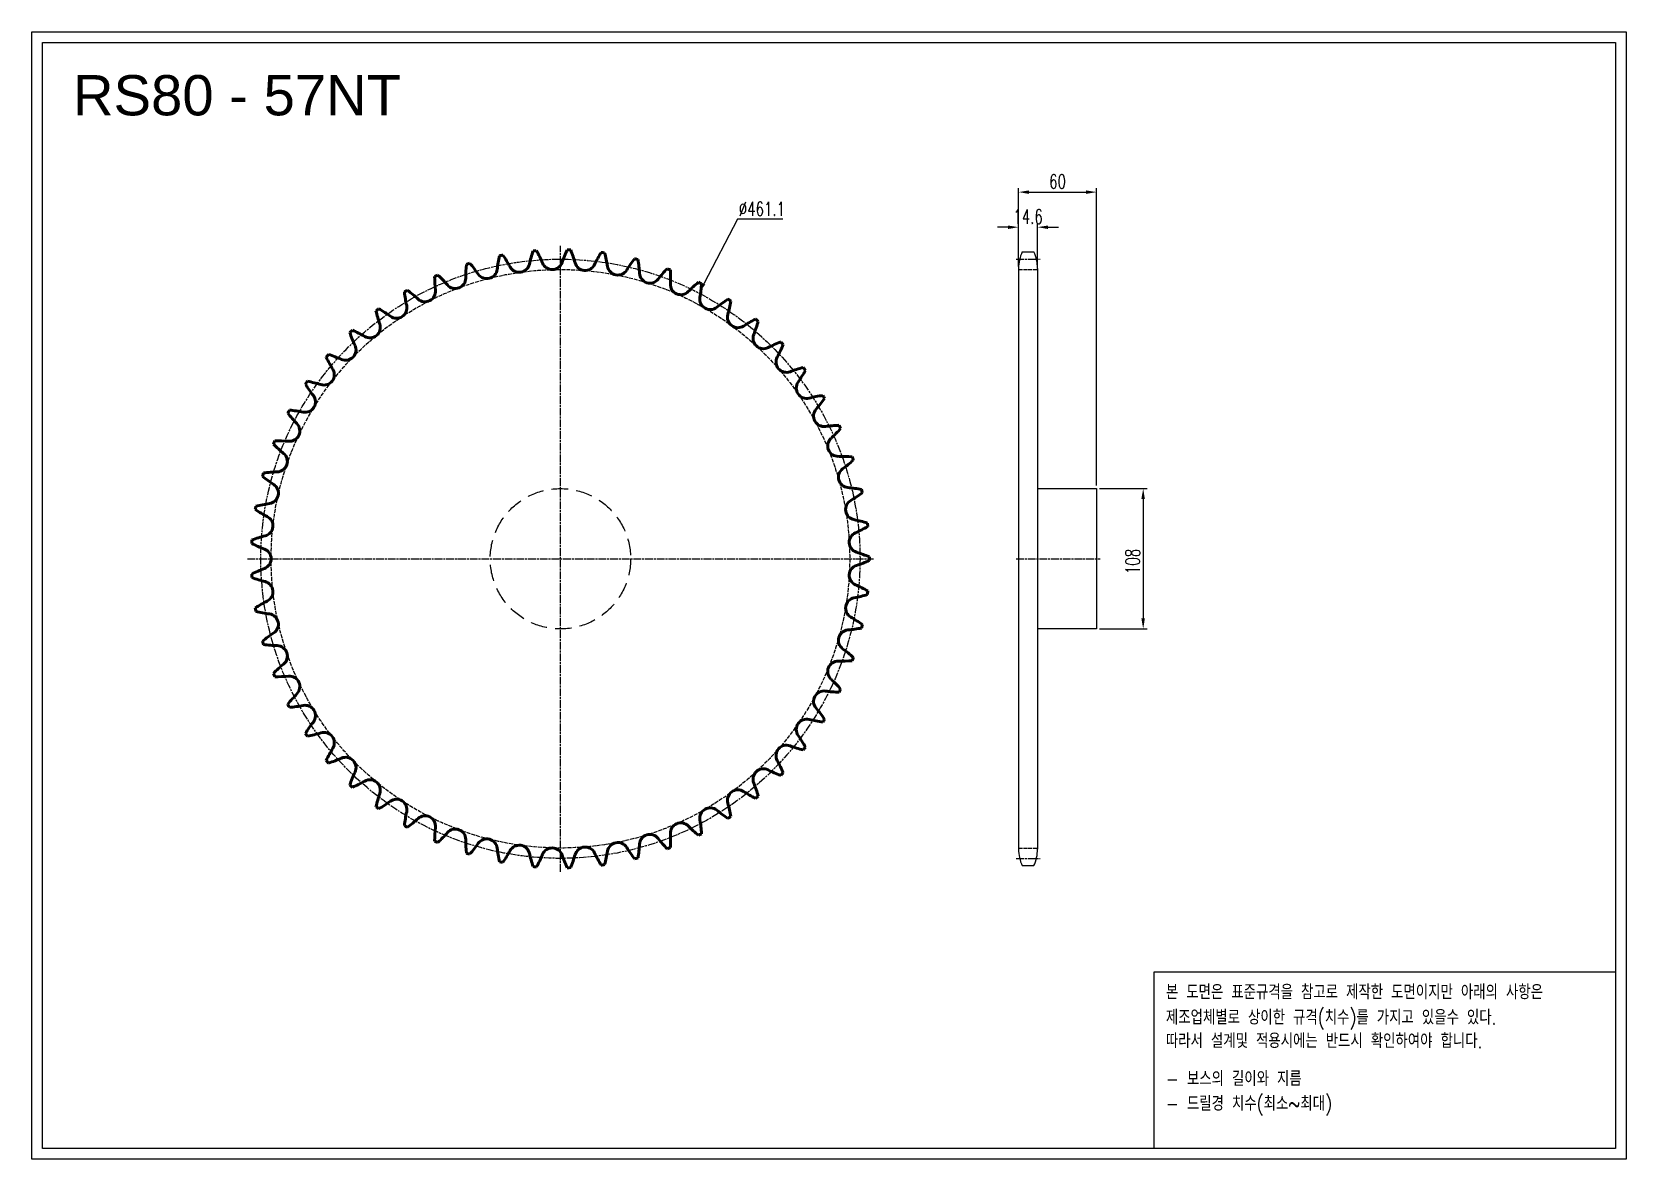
# Model space of a CAD drawing. Header units: millimetres. Extents: x -57410 to -56183, y 19120 to 19988.
import ezdxf

# ---------------------------------------------------------------- set-up
doc = ezdxf.new("R2010")
doc.units = ezdxf.units.MM
for name, pattern in [('AM_ISO02W050', [7.5, 6, -1.5]), ('AM_ISO02W050x2', [3.75, 3, -0.75]), ('AM_ISO08W050', [18, 12, -1.5, 3, -1.5]), ('AM_ISO08W050x2', [9, 6, -0.75, 1.5, -0.75]), ('HIDDEN', [9.525, 6.35, -3.175])]:
    doc.linetypes.add(name, pattern=pattern)
for name, color, linetype, lineweight in [('AM_0N', 7, 'Continuous', 50), ('AM_3N', 6, 'AM_ISO02W050', 25), ('AM_7', 4, 'AM_ISO08W050', 25), ('AM_7N', 4, 'AM_ISO08W050', 25)]:
    doc.layers.add(name, color=color, linetype=linetype, lineweight=lineweight)
doc.layers.add('HL', color=2, linetype='HIDDEN')
doc.layers.add('S-DIM', color=7, linetype='Continuous')
doc.styles.add('HAN', font='ROMANS.shx', dxfattribs={"width": 0.7, "bigfont": 'whgtxt.shx'})
doc.styles.add('HSG', font='SIMPLEX.shx', dxfattribs={"width": 0.7, "bigfont": 'HSG.shx'})
doc.styles.get("Standard").update_dxf_attribs({"font": 'arial.ttf'})
doc.dimstyles.new('APP23', dxfattribs={"dimscale": 4.5, "dimtxt": 2.4, "dimasz": 1.8, "dimexe": 0.7, "dimexo": 0.5, "dimgap": 0.6, "dimtad": 1, "dimtoh": 1, "dimdec": 1, "dimrnd": 0.01, "dimzin": 9, "dimdsep": 46, "dimtxsty": 'HSG', "dimcen": 0, "dimclrd": 1, "dimclre": 1, "dimclrt": 256, "dimazin": 2, "dimtp": 1, "dimtm": 1, "dimtfac": 0.5, "dimtdec": 1, "dimtix": 1, "dimtofl": 0, "dimtmove": 0, "dimatfit": 3, "dimfxl": 0, "dimtvp": 1, "dimtolj": 2, "dimlwd": -1, "dimlwe": -1, "dimarcsym": 0})

# ---------------------------------------------------------------- blocks, each defined once
blk = doc.blocks.new('*D1')
at = {"layer": 'Defpoints', "color": 0, "transparency": 16777216}
for p in [(-56590.5, 19636.4), (-56590.5, 19528.4), (-56554.6, 19528.4)]:
    blk.add_point(p, dxfattribs=at)
at = {"layer": 'S-DIM', "color": 1, "transparency": 16777216}
for p, q in [((-56588.2, 19636.4), (-56551.5, 19636.4)), ((-56554.6, 19628.3), (-56554.6, 19536.5)), ((-56588.2, 19528.4), (-56551.5, 19528.4))]:
    blk.add_line(p, q, dxfattribs=at)
for points in [[(-56556, 19628.3), (-56553.3, 19628.3), (-56554.6, 19636.4)], [(-56556, 19536.5), (-56553.3, 19536.5), (-56554.6, 19528.4)]]:
    blk.add_solid(points, dxfattribs=at)
at = {"layer": 'S-DIM', "transparency": 16777216, "insert": (-56562.7, 19580.3), "char_height": 10.8, "attachment_point": 5, "rotation": 90, "style": 'HSG'}
blk.add_mtext('\\A2;108', dxfattribs=at)
blk = doc.blocks.new('*D2')
at = {"layer": 'Defpoints', "color": 0, "transparency": 16777216}
for p in [(-56635.9, 19837.5), (-56650.5, 19805), (-56635.9, 19805)]:
    blk.add_point(p, dxfattribs=at)
at = {"layer": 'S-DIM', "color": 1, "transparency": 16777216}
for p, q in [((-56658.6, 19837.5), (-56666.7, 19837.5)), ((-56650.5, 19807.2), (-56650.5, 19840.6)), ((-56635.9, 19807.2), (-56635.9, 19840.6)), ((-56627.8, 19837.5), (-56619.7, 19837.5))]:
    blk.add_line(p, q, dxfattribs=at)
for points in [[(-56658.6, 19838.8), (-56658.6, 19836.1), (-56650.5, 19837.5)], [(-56627.8, 19838.8), (-56627.8, 19836.1), (-56635.9, 19837.5)]]:
    blk.add_solid(points, dxfattribs=at)
at = {"layer": 'S-DIM', "transparency": 16777216, "insert": (-56643.2, 19845.6), "char_height": 10.8, "attachment_point": 5, "style": 'HSG'}
blk.add_mtext('\\A2;14.6', dxfattribs=at)
blk = doc.blocks.new('*D3')
at = {"layer": 'Defpoints', "color": 0, "transparency": 16777216}
for p in [(-56590.5, 19864.5), (-56650.5, 19805), (-56590.5, 19636.4)]:
    blk.add_point(p, dxfattribs=at)
at = {"layer": 'S-DIM', "color": 1, "transparency": 16777216}
for p, q in [((-56650.5, 19807.2), (-56650.5, 19867.6)), ((-56642.4, 19864.5), (-56598.6, 19864.5)), ((-56590.5, 19638.6), (-56590.5, 19867.6))]:
    blk.add_line(p, q, dxfattribs=at)
for points in [[(-56642.4, 19865.8), (-56642.4, 19863.1), (-56650.5, 19864.5)], [(-56598.6, 19865.8), (-56598.6, 19863.1), (-56590.5, 19864.5)]]:
    blk.add_solid(points, dxfattribs=at)
at = {"layer": 'S-DIM', "transparency": 16777216, "insert": (-56620.5, 19872.6), "char_height": 10.8, "attachment_point": 5, "style": 'HSG'}
blk.add_mtext('\\A2;60', dxfattribs=at)
blk = doc.blocks.new('*D4')
at = {"layer": 'Defpoints', "color": 0, "transparency": 16777216}
for p in [(-56896.5, 19786.8), (-57109.6, 19377.9)]:
    blk.add_point(p, dxfattribs=at)
at = {"layer": 'S-DIM', "color": 1, "transparency": 16777216}
for p, q in [((-56866.9, 19843.6), (-56892.8, 19794)), ((-56831.8, 19843.6), (-56866.9, 19843.6))]:
    blk.add_line(p, q, dxfattribs=at)
blk.add_solid([(-56894, 19794.6), (-56891.6, 19793.4), (-56896.5, 19786.8)], dxfattribs=at)
at = {"layer": 'S-DIM', "transparency": 16777216, "insert": (-56848, 19851.7), "char_height": 10.8, "attachment_point": 5, "style": 'HSG'}
blk.add_mtext('\\A2;∅461.1', dxfattribs=at)
blk = doc.blocks.new('notice1')
at = {"color": 4}
blk.add_lwpolyline([(-22142.12, 1735.9), (-22053.8, 1735.9), (-22053.8, 1702.07), (-22142.12, 1702.07)], close=True, dxfattribs=at)
at = {"color": 4, "style": 'HAN', "width": 0.8}
for s, p in [('본 도면은 표준규격을 참고로 제작한 도면이지만 아래의 사항은', (-22139.9, 1730.62)), ('제조업체별로 상이한 규격(치수)를 가지고 있을수 있다.', (-22139.9, 1725.78)), ('따라서 설계및 적용시에는 반드시 확인하여야 합니다.', (-22139.9, 1721.28)), ('- 보스의 길이와 지름', (-22139.9, 1714.03)), ('- 드릴경 치수(최소~최대)', (-22139.9, 1709.27))]:
    blk.add_text(s, height=2.7949, dxfattribs=at).set_placement(p)

msp = doc.modelspace()

# ---------------------------------------------------------------- linework, layer by layer
for p, q in [((-56647.69, 19818.5), (-56638.69, 19818.5)), ((-56650.49, 19805.8), (-56650.49, 19358.9)), ((-56635.89, 19805.8), (-56635.89, 19358.9)), ((-56635.89, 19636.35), (-56590.49, 19636.35)), ((-56590.49, 19636.35), (-56590.49, 19528.35)), ((-56590.49, 19528.35), (-56635.89, 19528.35)), ((-56647.69, 19346.2), (-56638.69, 19346.2))]:
    msp.add_line(p, q)
for points in [[(-57409.75, 19987.78), (-56183, 19987.78), (-56183, 19120.38), (-57409.75, 19120.38)], [(-57401.49, 19979.52), (-56191.26, 19979.52), (-56191.26, 19128.64), (-57401.49, 19128.64)]]:
    msp.add_lwpolyline(points, close=True)
for centre, start, end in [((-56620.29, 19805.8), 155.13196, 180), ((-56666.09, 19805.8), 0, 24.86804), ((-56620.29, 19358.9), 180, 204.86804), ((-56666.09, 19358.9), 335.13196, 0)]:
    msp.add_arc(centre, 30.2, start, end)
at = {"layer": 'AM_0N'}
for centre, radius, start, end in [((-56940.01, 19792.12), 112.43, 168.00257, 173.42105), ((-57003.05, 19582.35), 237.81, 100.72324, 101.38202), ((-57140.39, 19752.97), 112.43, 28.68421, 34.10269), ((-56917.31, 19783.91), 112.43, 161.68679, 167.10526), ((-57003.05, 19582.35), 237.81, 94.40745, 95.06623), ((-57120.79, 19767.05), 112.43, 22.36842, 27.7869), ((-56895.66, 19773.25), 112.43, 155.371, 160.78947), ((-57003.05, 19582.35), 237.81, 88.09166, 88.75044), ((-57099.76, 19778.88), 112.43, 16.05263, 21.47111), ((-56875.31, 19760.28), 112.43, 149.05521, 154.47368), ((-57003.05, 19582.35), 237.81, 81.77587, 82.43465), ((-57077.55, 19788.33), 112.43, 9.73684, 15.15532), ((-56856.51, 19745.15), 112.43, 142.73942, 148.15789), ((-57003.05, 19582.35), 237.81, 75.46008, 76.11886), ((-57054.44, 19795.27), 112.43, 3.42105, 8.83953), ((-57003.05, 19582.35), 237.81, 113.35482, 114.0136), ((-57174.38, 19718.81), 112.43, 41.31579, 46.73427), ((-56963.46, 19797.78), 112.43, 174.31836, 179.73684), ((-57003.05, 19582.35), 237.81, 107.03903, 107.69781), ((-57158.33, 19736.83), 112.43, 35, 40.41848), ((-57059.66, 19805.92), 8.02, 215, 353.42105), ((-57034.72, 19810.79), 8.02, 208.68421, 347.10526), ((-57009.4, 19812.89), 8.02, 202.36842, 340.78947), ((-56984, 19812.19), 8.02, 196.05263, 334.47368), ((-56958.84, 19808.7), 8.02, 189.73684, 328.15789), ((-56934.2, 19802.46), 8.02, 183.42105, 321.84211), ((-56839.49, 19728.04), 112.43, 136.42363, 141.84211), ((-57003.05, 19582.35), 237.81, 69.1443, 69.80307), ((-57030.7, 19799.63), 112.43, 357.10526, 2.52374), ((-57003.05, 19582.35), 237.81, 119.67061, 120.32939), ((-57011.53, 19801.22), 112.43, 186.94994, 192.36842), ((-57188.35, 19699.13), 112.43, 47.63158, 53.05006), ((-57107.18, 19788.13), 8.02, 227.63158, 6.05263), ((-56987.4, 19800.83), 112.43, 180.63415, 186.05263), ((-57083.91, 19798.33), 8.02, 221.31579, 359.73684), ((-56910.41, 19793.55), 8.02, 177.10526, 315.52632), ((-56824.46, 19709.16), 112.43, 130.10784, 135.52632), ((-57003.05, 19582.35), 237.81, 62.82851, 63.48728), ((-57006.63, 19801.36), 112.43, 350.78947, 356.20795), ((-57129.19, 19775.42), 8.02, 233.94737, 12.36842), ((-56887.74, 19782.08), 8.02, 170.78947, 309.21053), ((-56811.59, 19688.75), 112.43, 123.79205, 129.21053), ((-56982.52, 19800.42), 112.43, 344.47368, 349.89216), ((-57003.05, 19582.35), 237.81, 56.51272, 57.17149), ((-57003.05, 19582.35), 237.81, 125.9864, 126.64518), ((-57035.56, 19798.96), 112.43, 193.26573, 198.68421), ((-57200.07, 19678.04), 112.43, 53.94737, 59.36585), ((-56866.47, 19768.18), 8.02, 164.47368, 302.89474), ((-56801.05, 19667.04), 112.43, 117.47626, 122.89474), ((-56958.66, 19796.84), 112.43, 338.15789, 343.57637), ((-57003.05, 19582.35), 237.81, 50.19693, 50.8557), ((-57003.05, 19582.35), 237.81, 132.30219, 132.96097), ((-57059.19, 19794.07), 112.43, 199.58152, 205), ((-57209.4, 19655.79), 112.43, 60.26316, 65.68164), ((-57149.66, 19760.37), 8.02, 240.26316, 18.68421), ((-56846.85, 19752.03), 8.02, 158.15789, 296.57895), ((-57003.05, 19582.35), 237.81, 138.61798, 139.27676), ((-57216.23, 19632.64), 112.43, 66.57895, 71.99743), ((-57168.35, 19743.16), 8.02, 246.57895, 25), ((-56792.96, 19644.31), 112.43, 111.16047, 116.57895), ((-56935.33, 19790.65), 112.43, 331.84211, 337.26058), ((-57003.05, 19582.35), 237.81, 43.88114, 44.53992), ((-57185.04, 19724), 8.02, 252.89474, 31.31579), ((-57082.14, 19786.61), 112.43, 205.89731, 211.31579), ((-56829.14, 19733.81), 8.02, 151.84211, 290.26316), ((-56787.42, 19620.82), 112.43, 104.84468, 110.26316), ((-56912.83, 19781.94), 112.43, 325.52632, 330.94479), ((-57003.05, 19582.35), 237.81, 37.56535, 38.22413), ((-57003.05, 19582.35), 237.81, 144.93377, 145.59255), ((-57104.13, 19776.67), 112.43, 212.2131, 217.63158), ((-57220.47, 19608.88), 112.43, 72.89474, 78.31321), ((-56813.53, 19713.76), 8.02, 145.52632, 283.94737), ((-57199.52, 19703.12), 8.02, 259.21053, 37.63158), ((-56784.5, 19596.86), 112.43, 98.52889, 103.94737), ((-56891.42, 19770.8), 112.43, 319.21053, 324.629), ((-57003.05, 19582.35), 237.81, 31.24956, 31.90834), ((-57003.05, 19582.35), 237.81, 151.24956, 151.90834), ((-57124.89, 19764.37), 112.43, 218.52889, 223.94737), ((-57222.07, 19584.8), 112.43, 79.21053, 84.629), ((-56800.22, 19692.12), 8.02, 139.21053, 277.63158), ((-57211.61, 19680.78), 8.02, 265.52632, 43.94737), ((-56784.23, 19572.73), 112.43, 92.2131, 97.63158), ((-56871.36, 19757.38), 112.43, 312.89474, 318.31321), ((-57003.05, 19582.35), 237.81, 24.93377, 25.59255), ((-57003.05, 19582.35), 237.81, 157.56535, 158.22413), ((-57144.17, 19749.86), 112.43, 224.84468, 230.26316), ((-57221.01, 19560.69), 112.43, 85.52632, 90.94479), ((-56789.38, 19669.14), 8.02, 132.89474, 271.31579), ((-57221.17, 19657.24), 8.02, 271.84211, 50.26316), ((-56786.61, 19548.72), 112.43, 85.89731, 91.31579), ((-56852.91, 19741.83), 112.43, 306.57895, 311.99743), ((-57003.05, 19582.35), 237.81, 18.61798, 19.27676), ((-57003.05, 19582.35), 237.81, 163.88114, 164.53992), ((-57161.74, 19733.32), 112.43, 231.16047, 236.57895), ((-57217.3, 19536.85), 112.43, 91.84211, 97.26058), ((-56781.13, 19645.11), 8.02, 126.57895, 265), ((-57228.09, 19632.79), 8.02, 278.15789, 56.57895), ((-56791.63, 19525.11), 112.43, 79.58152, 85), ((-56836.28, 19724.35), 112.43, 300.26316, 305.68164), ((-57003.05, 19582.35), 237.81, 12.30219, 12.96097), ((-57003.05, 19582.35), 237.81, 170.19693, 170.8557), ((-57177.39, 19714.94), 112.43, 237.47626, 242.89474), ((-57210.99, 19513.55), 112.43, 98.15789, 103.57637), ((-56775.57, 19620.31), 8.02, 120.26316, 258.68421), ((-57232.27, 19607.72), 8.02, 284.47368, 62.89474), ((-56799.21, 19502.2), 112.43, 73.26573, 78.68421), ((-56821.67, 19705.14), 112.43, 293.94737, 299.36585), ((-57003.05, 19582.35), 237.81, 5.9864, 6.64518), ((-57003.05, 19582.35), 237.81, 176.51272, 177.17149), ((-57190.92, 19694.96), 112.43, 243.79205, 249.21053), ((-57202.16, 19491.1), 112.43, 104.47368, 109.89216), ((-56772.78, 19595.06), 8.02, 113.94737, 252.36842), ((-57233.67, 19582.35), 8.02, 290.78947, 69.21053), ((-56809.26, 19480.27), 112.43, 66.94994, 72.36842), ((-56809.26, 19684.44), 112.43, 287.63158, 293.05006), ((-57003.05, 19582.35), 237.81, 359.67061, 0.32939), ((-57190.92, 19469.75), 112.43, 110.78947, 116.20795), ((-57003.05, 19582.35), 237.81, 182.82851, 183.48728), ((-57202.16, 19673.61), 112.43, 250.10784, 255.52632), ((-56772.78, 19569.65), 8.02, 107.63158, 246.05263), ((-57232.27, 19556.98), 8.02, 297.10526, 75.52632), ((-56799.21, 19662.5), 112.43, 281.31579, 286.73427), ((-56821.67, 19459.57), 112.43, 60.63415, 66.05263), ((-57003.05, 19582.35), 237.81, 353.35482, 354.0136), ((-57177.39, 19449.76), 112.43, 117.10526, 122.52374), ((-57003.05, 19582.35), 237.81, 189.1443, 189.80307), ((-56775.57, 19544.39), 8.02, 101.31579, 239.73684), ((-57210.99, 19651.15), 112.43, 256.42363, 261.84211), ((-57228.09, 19531.92), 8.02, 303.42105, 81.84211), ((-56836.28, 19440.36), 112.43, 54.31836, 59.73684), ((-57003.05, 19582.35), 237.81, 347.03903, 347.69781), ((-57161.74, 19431.39), 112.43, 123.42105, 128.83953), ((-57003.05, 19582.35), 237.81, 195.46008, 196.11886), ((-56781.13, 19519.6), 8.02, 95, 233.42105), ((-56791.63, 19639.59), 112.43, 275, 280.41848), ((-57217.3, 19627.86), 112.43, 262.73942, 268.15789), ((-57221.17, 19507.47), 8.02, 309.73684, 88.15789), ((-56852.91, 19422.88), 112.43, 48.00257, 53.42105), ((-57003.05, 19582.35), 237.81, 340.72324, 341.38202), ((-57144.17, 19414.85), 112.43, 129.73684, 135.15532), ((-57003.05, 19582.35), 237.81, 201.77587, 202.43465), ((-56789.38, 19495.57), 8.02, 88.68421, 227.10526), ((-56786.61, 19615.99), 112.43, 268.68421, 274.10269), ((-57221.01, 19604.01), 112.43, 269.05521, 274.47368), ((-57211.61, 19483.93), 8.02, 316.05263, 94.47368), ((-56871.36, 19407.33), 112.43, 41.68679, 47.10526), ((-57003.05, 19582.35), 237.81, 334.40745, 335.06623), ((-57124.89, 19400.34), 112.43, 136.05263, 141.47111), ((-57003.05, 19582.35), 237.81, 208.09166, 208.75044), ((-57222.07, 19579.9), 112.43, 275.371, 280.78947), ((-57199.52, 19461.58), 8.02, 322.36842, 100.78947), ((-56800.22, 19472.59), 8.02, 82.36842, 220.78947), ((-56784.23, 19591.97), 112.43, 262.36842, 267.7869), ((-57104.13, 19388.04), 112.43, 142.36842, 147.7869), ((-56813.53, 19450.94), 8.02, 76.05263, 214.47368), ((-56784.5, 19567.84), 112.43, 256.05263, 261.47111), ((-56891.42, 19393.9), 112.43, 35.371, 40.78947), ((-57003.05, 19582.35), 237.81, 328.09166, 328.75044), ((-57003.05, 19582.35), 237.81, 214.40745, 215.06623), ((-57220.47, 19555.82), 112.43, 281.68679, 287.10526), ((-57185.04, 19440.7), 8.02, 328.68421, 107.10526), ((-56912.83, 19382.77), 112.43, 29.05521, 34.47368), ((-57082.14, 19378.1), 112.43, 148.68421, 154.10269), ((-56829.14, 19430.89), 8.02, 69.73684, 208.15789), ((-56787.42, 19543.89), 112.43, 249.73684, 255.15532), ((-57003.05, 19582.35), 237.81, 321.77587, 322.43465), ((-57003.05, 19582.35), 237.81, 220.72324, 221.38202), ((-57216.23, 19532.07), 112.43, 288.00257, 293.42105), ((-57168.35, 19421.54), 8.02, 335, 113.42105), ((-56846.85, 19412.68), 8.02, 63.42105, 201.84211), ((-56792.96, 19520.4), 112.43, 243.42105, 248.83953), ((-56935.33, 19374.05), 112.43, 22.73942, 28.15789), ((-57059.19, 19370.64), 112.43, 155, 160.41848), ((-57003.05, 19582.35), 237.81, 227.03903, 227.69781), ((-57209.4, 19508.92), 112.43, 294.31836, 299.73684), ((-57149.66, 19404.33), 8.02, 341.31579, 119.73684), ((-56958.66, 19367.87), 112.43, 16.42363, 21.84211), ((-57003.05, 19582.35), 237.81, 315.46008, 316.11886), ((-57035.56, 19365.75), 112.43, 161.31579, 166.73427), ((-57200.07, 19486.67), 112.43, 300.63415, 306.05263), ((-57129.19, 19389.29), 8.02, 347.63158, 126.05263), ((-56866.47, 19396.53), 8.02, 57.10526, 195.52632), ((-56801.05, 19497.67), 112.43, 237.10526, 242.52374), ((-57003.05, 19582.35), 237.81, 309.1443, 309.80307), ((-57003.05, 19582.35), 237.81, 233.35482, 234.0136), ((-57011.53, 19363.49), 112.43, 167.63158, 173.05006), ((-57107.18, 19376.58), 8.02, 353.94737, 132.36842), ((-56887.74, 19382.63), 8.02, 50.78947, 189.21053), ((-56811.59, 19475.96), 112.43, 230.78947, 236.20795), ((-56982.52, 19364.29), 112.43, 10.10784, 15.52632), ((-57003.05, 19582.35), 237.81, 302.82851, 303.48728), ((-57003.05, 19582.35), 237.81, 239.67061, 240.32939), ((-57188.35, 19465.57), 112.43, 306.94994, 312.36842), ((-56987.4, 19363.88), 112.43, 173.94737, 179.36585), ((-57174.38, 19445.9), 112.43, 313.26573, 318.68421), ((-57083.91, 19366.37), 8.02, 0.26316, 138.68421), ((-56910.41, 19371.16), 8.02, 44.47368, 182.89474), ((-57030.7, 19365.07), 112.43, 357.47626, 2.89474), ((-56824.46, 19455.54), 112.43, 224.47368, 229.89216), ((-57003.05, 19582.35), 237.81, 296.51272, 297.17149), ((-57006.63, 19363.35), 112.43, 3.79205, 9.21053), ((-57003.05, 19582.35), 237.81, 245.9864, 246.64518), ((-56963.46, 19366.93), 112.43, 180.26316, 185.68164), ((-57158.33, 19427.88), 112.43, 319.58152, 325), ((-57059.66, 19358.79), 8.02, 6.57895, 145), ((-56940.01, 19372.59), 112.43, 186.57895, 191.99743), ((-57034.72, 19353.92), 8.02, 12.89474, 151.31579), ((-57009.4, 19351.82), 8.02, 19.21053, 157.63158), ((-56984, 19352.52), 8.02, 25.52632, 163.94737), ((-56958.84, 19356.01), 8.02, 31.84211, 170.26316), ((-56856.51, 19419.56), 112.43, 211.84211, 217.26058), ((-57054.44, 19369.44), 112.43, 351.16047, 356.57895), ((-56934.2, 19362.25), 8.02, 38.15789, 176.57895), ((-56839.49, 19436.67), 112.43, 218.15789, 223.57637), ((-57003.05, 19582.35), 237.81, 290.19693, 290.8557), ((-57003.05, 19582.35), 237.81, 252.30219, 252.96097), ((-57003.05, 19582.35), 237.81, 258.61798, 259.27676), ((-57140.39, 19411.73), 112.43, 325.89731, 331.31579), ((-56917.31, 19380.8), 112.43, 192.89474, 198.31321), ((-57120.79, 19397.66), 112.43, 332.2131, 337.63158), ((-56895.66, 19391.45), 112.43, 199.21053, 204.629), ((-57099.76, 19385.83), 112.43, 338.52889, 343.94737), ((-56875.31, 19404.43), 112.43, 205.52632, 210.94479), ((-57003.05, 19582.35), 237.81, 277.56535, 278.22413), ((-57077.55, 19376.38), 112.43, 344.84468, 350.26316), ((-57003.05, 19582.35), 237.81, 283.88114, 284.53992), ((-57003.05, 19582.35), 237.81, 264.93377, 265.59255), ((-57003.05, 19582.35), 237.81, 271.24956, 271.90834)]:
    msp.add_arc(centre, radius, start, end, dxfattribs=at)
at = {"layer": 'AM_3N', "linetype": 'AM_ISO02W050x2'}
for p, q in [((-56650.49, 19804.95), (-56635.89, 19804.95)), ((-56650.49, 19359.75), (-56635.89, 19359.75))]:
    msp.add_line(p, q, dxfattribs=at)
msp.add_circle((-57003.05, 19582.35), 222.6, dxfattribs=at)
at = {"layer": 'AM_7', "linetype": 'AM_ISO08W050x2'}
for p, q in [((-56652.43, 19812.89), (-56633.95, 19812.89)), ((-56652.43, 19582.35), (-56587.68, 19582.35)), ((-56652.43, 19351.81), (-56633.95, 19351.81))]:
    msp.add_line(p, q, dxfattribs=at)
msp.add_circle((-57003.05, 19582.35), 230.54, dxfattribs=at)
at = {"layer": 'AM_7N', "linetype": 'AM_ISO08W050x2'}
for p, q in [((-57003.05, 19341.54), (-57003.05, 19823.16)), ((-57243.86, 19582.35), (-56762.24, 19582.35))]:
    msp.add_line(p, q, dxfattribs=at)
at = {"layer": 'HL', "ltscale": 2}
msp.add_circle((-57003.05, 19582.35), 54, dxfattribs=at)

# ---------------------------------------------------------------- block references
at = {"xscale": 4.017175658495999, "yscale": 4.017175658495999, "zscale": 4.017175658495999}
msp.add_blockref('notice1', (32402.72, 12291.14), dxfattribs=at)

# ---------------------------------------------------------------- texts
msp.add_text('RS80 - 57NT', height=30.9787).set_placement((-57378.16, 19923.55))

# ---------------------------------------------------------------- dimensions: what is measured, and where the dimension line sits
at = {"layer": 'S-DIM'}
dim = msp.add_linear_dim(base=(-56590.49, 19864.49), p1=(-56650.49, 19804.95), p2=(-56590.49, 19636.35), dimstyle='APP23', dxfattribs=at)
dim.commit()
dim.dimension.update_dxf_attribs({"geometry": '*D3', "text_midpoint": (-56620.49, 19872.59)})
dim = msp.add_diameter_dim_2p(p1=(-57109.6, 19377.91), p2=(-56896.5, 19786.8), dimstyle='APP23', dxfattribs=at)
dim.commit()
dim.dimension.update_dxf_attribs({"geometry": '*D4', "text_midpoint": (-56848.01, 19843.58), "dimtype": 131})
dim = msp.add_linear_dim(base=(-56635.89, 19837.49), p1=(-56650.49, 19804.95), p2=(-56635.89, 19804.95), dimstyle='APP23', dxfattribs=at)
dim.commit()
dim.dimension.update_dxf_attribs({"geometry": '*D2', "text_midpoint": (-56643.19, 19837.49), "dimtype": 128})
dim = msp.add_linear_dim(base=(-56554.61, 19528.35), p1=(-56590.49, 19636.35), p2=(-56590.49, 19528.35), angle=90, dimstyle='APP23', dxfattribs=at)
dim.commit()
dim.dimension.update_dxf_attribs({"geometry": '*D1', "text_midpoint": (-56554.61, 19580.31), "dimtype": 128})

doc.saveas('drawing.dxf')
